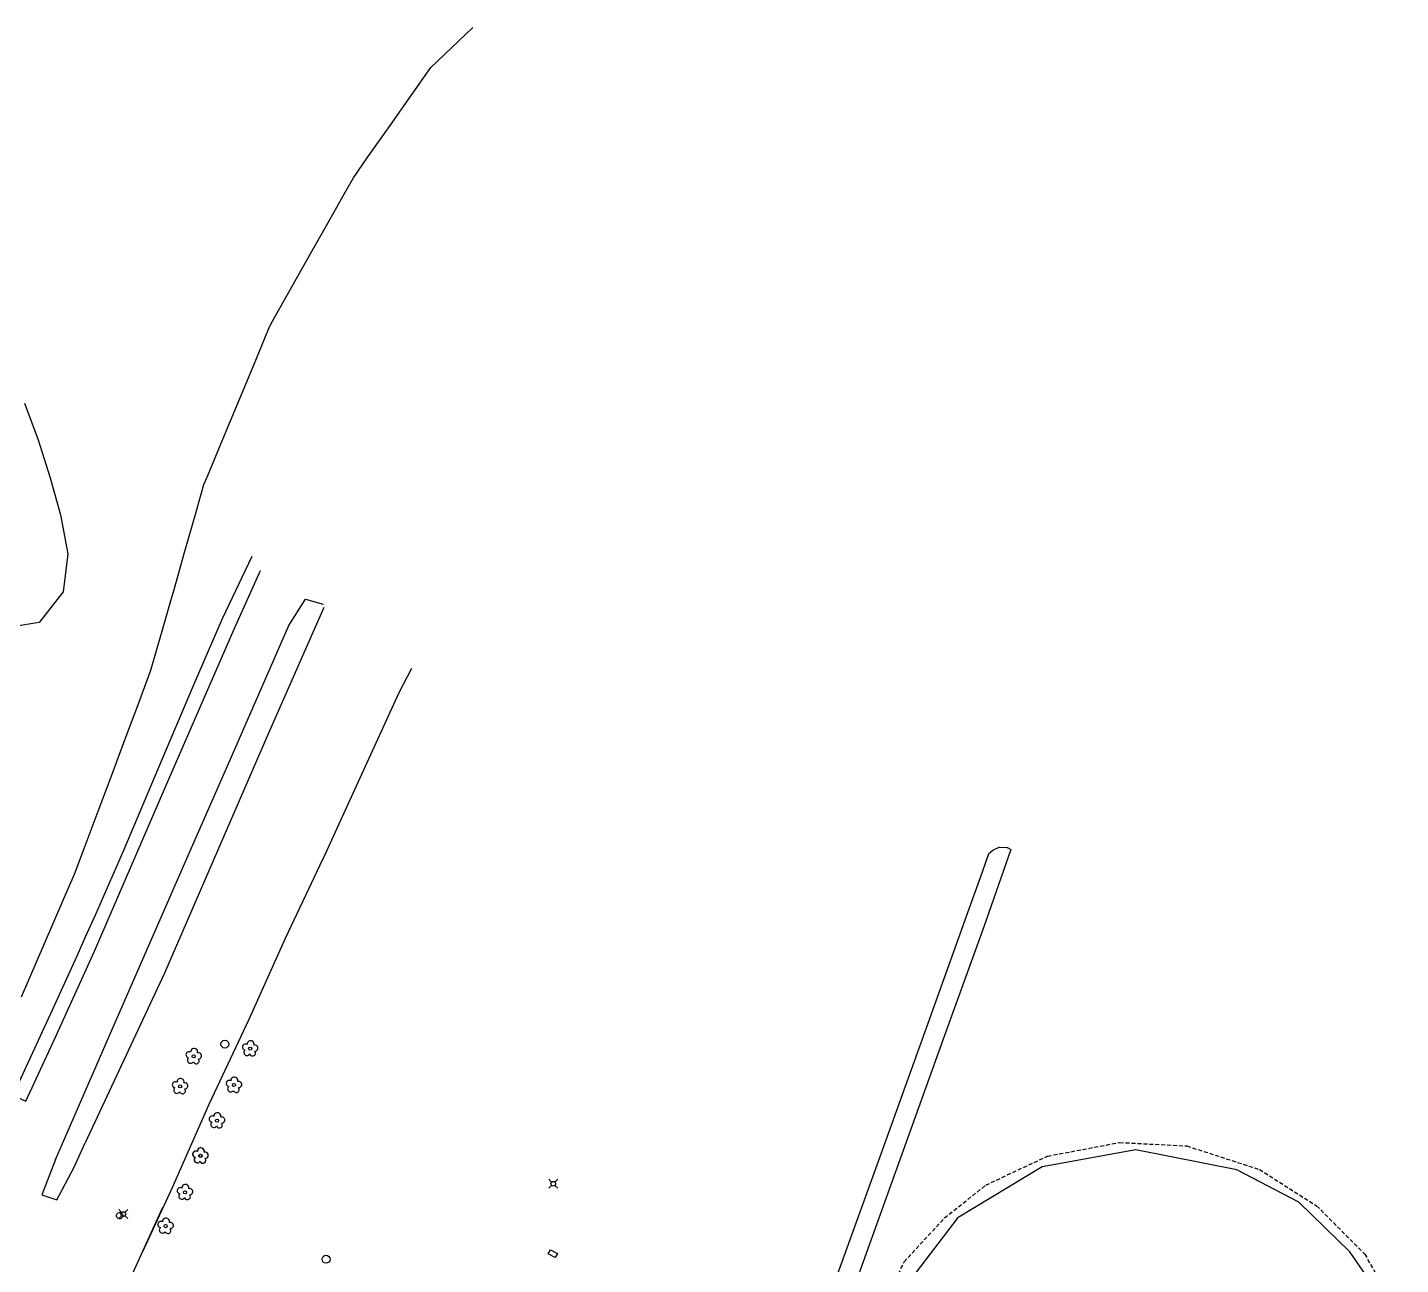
# Model space of a CAD drawing. Header units: metres. Extents: x 152530 to 152967, y 6408371 to 6408801.
# Drawn here: x 152794 to 152967.4, y 6408644.9 to 6408801.1 of the extents above; entities that cross this region are included whole.
import ezdxf

# ---------------------------------------------------------------- set-up
doc = ezdxf.new("R2010")
doc.units = ezdxf.units.M
doc.linetypes.add('DASHED', pattern=[0.75, 0.5, -0.25])
for name, color, linetype in [('M-BEF-OPTO-INFO', 4, 'Continuous'), ('M-BEF-STAKET', 4, 'STAKET'), ('M-BEF-VÄGKANT', 1, 'DASHED'), ('M-BEF-VÄGKANTSTÖD', 1, 'Continuous'), ('OLD-M-BEF-BELYSNINGSSTOLPE', 7, 'Continuous'), ('OLD-M-BEF-BRUNNAR-INMÄTT', 7, 'Continuous'), ('OLD-M-BEF-BRUNNAR-VA', 7, 'Continuous'), ('OLD-M-BEF-DIKE', 7, 'Continuous'), ('OLD-M-BEF-MARKLINJE', 7, 'Continuous'), ('OLD-M-BEF-SLÄNT', 7, 'Continuous'), ('OLD-M-BEF-TRÄD', 7, 'Continuous'), ('OLD-M-BEF-VÄGKANT', 7, 'Continuous')]:
    doc.layers.add(name, color=color, linetype=linetype)
doc.linetypes.add('STAKET', pattern='A,7,[134,morastr.shx,S=0.8,R=0,X=0,Y=0],0.6,[134,morastr.shx,S=0.8,R=0,X=0,Y=0],1', length=8.6)

# ---------------------------------------------------------------- blocks, each defined once
blk = doc.blocks.new('PRI_T_RÄNNSTEN')
blk.add_lwpolyline([(-0.5, 0.3), (0.5, 0.3), (0.5, -0.3), (-0.5, -0.3)], close=True)
blk = doc.blocks.new('PRI_M_LÖVTRÄD')
blk.add_circle((0, 0), 0.2)
for centre, radius, start, end in [((-0.601762, 0.206006), 0.384732, 57.341651, 261.23001), ((0.047722, 0.56156), 0.443002, 345.022908, 184.096476), ((0.585988, 0.07036), 0.392534, 269.444378, 106.321877), ((-0.395828, -0.476108), 0.401424, 131.233971, 330.911027), ((0.306072, -0.564084), 0.367104, 196.976003, 41.224955)]:
    blk.add_arc(centre, radius, start, end)
blk = doc.blocks.new('PRI_L_BELYS')
for points in [[(-0.21, 0.21, 0), (-0.57, 0.57, 0)], [(0.21, 0.21, 0), (0.57, 0.57, 0)], [(-0.21, -0.21, 0), (-0.57, -0.57, 0)], [(0.21, -0.21, 0), (0.57, -0.57, 0)]]:
    blk.add_polyline3d(points)
blk.add_circle((0, 0), 0.3)
blk = doc.blocks.new('LÖVTRÄD')
blk.add_circle((0, 0), 0.2)
for centre, radius, start, end in [((-0.601762, 0.206006), 0.384732, 57.341651, 261.23001), ((0.047722, 0.56156), 0.443002, 345.022908, 184.096476), ((0.585988, 0.07036), 0.392534, 269.444378, 106.321877), ((-0.395828, -0.476108), 0.401424, 131.233971, 330.911027), ((0.306072, -0.564084), 0.367104, 196.976003, 41.224955)]:
    blk.add_arc(centre, radius, start, end)
blk = doc.blocks.new('BRUNN')
at = {"linetype": 'Continuous'}
blk.add_circle((0, 0), 0.5, dxfattribs=at)

msp = doc.modelspace()

# ---------------------------------------------------------------- linework, layer by layer
at = {"layer": 'M-BEF-OPTO-INFO'}
for p, q in [((152805.26, 6408651.13), (152805.3, 6408651.25)), ((152805.26, 6408651.01), (152805.26, 6408651.13)), ((152805.3, 6408650.88), (152805.26, 6408651.01)), ((152805.3, 6408651.25), (152805.37, 6408651.35)), ((152805.37, 6408650.78), (152805.3, 6408650.88)), ((152805.37, 6408651.35), (152805.47, 6408651.42)), ((152805.47, 6408650.71), (152805.37, 6408650.78)), ((152805.47, 6408651.42), (152805.59, 6408651.46)), ((152805.59, 6408650.67), (152805.47, 6408650.71)), ((152805.59, 6408651.46), (152805.72, 6408651.46)), ((152805.72, 6408650.67), (152805.59, 6408650.67)), ((152805.72, 6408651.46), (152805.84, 6408651.42)), ((152805.84, 6408650.71), (152805.72, 6408650.67)), ((152805.84, 6408651.42), (152805.94, 6408651.35)), ((152805.94, 6408650.78), (152805.84, 6408650.71)), ((152805.94, 6408651.35), (152806.01, 6408651.25)), ((152806.01, 6408650.88), (152805.94, 6408650.78)), ((152806.01, 6408651.25), (152806.05, 6408651.13)), ((152806.05, 6408651), (152806.01, 6408650.88)), ((152806.05, 6408651.13), (152806.05, 6408651))]:
    msp.add_line(p, q, dxfattribs=at)
at = {"layer": 'M-BEF-STAKET', "ltscale": 0.5, "flags": 128}
msp.add_lwpolyline([(152966.8, 6408637.21), (152964.97, 6408640.78), (152961.04, 6408646.49), (152954.58, 6408652.79), (152946.77, 6408656.85), (152933.99, 6408659.38), (152922.16, 6408657.23), (152911.44, 6408650.75), (152911.43, 6408650.73), (152905.69, 6408643.2), (152901.44, 6408633.75), (152895.36, 6408616.78), (152887.91, 6408596.14), (152881.14, 6408577.37), (152880.47, 6408575.39), (152876.33, 6408564.08), (152872.98, 6408554.57), (152873.07, 6408554.58)], dxfattribs=at)
at = {"layer": 'M-BEF-VÄGKANT'}
msp.add_lwpolyline([(152873.07, 6408553.61), (152873.03, 6408553.59), (152873.06, 6408553.58), (152872.15, 6408557.09), (152874.36, 6408563.56), (152879.77, 6408578.55), (152880.29, 6408580.11), (152885.13, 6408593.3), (152890.21, 6408607.57), (152895.61, 6408622.49), (152901.15, 6408637.59), (152904.74, 6408645.24), (152909.84, 6408650.78), (152915.05, 6408654.93), (152922.86, 6408658.59), (152931.96, 6408660.31), (152940.43, 6408659.87), (152949.61, 6408656.9), (152956.83, 6408652.32), (152962.91, 6408646.21), (152967.43, 6408638.16)], dxfattribs=at)
at = {"layer": 'M-BEF-VÄGKANTSTÖD'}
msp.add_lwpolyline([(152896.11, 6408643.03), (152902.03, 6408659.48), (152907.78, 6408675.38), (152912.61, 6408688.89), (152912.62, 6408688.9), (152914.62, 6408694.47), (152915.43, 6408696.79), (152915.92, 6408697.24), (152916.72, 6408697.59), (152916.76, 6408697.6), (152917.74, 6408697.55), (152918.22, 6408697.32), (152914.79, 6408687.55), (152909.65, 6408673.36), (152909.66, 6408673.35), (152904.98, 6408660.33), (152900.14, 6408646.88), (152895.39, 6408633.62)], dxfattribs=at)
at = {"layer": 'OLD-M-BEF-DIKE', "flags": 128}
msp.add_lwpolyline([(152822.34, 6408734.32), (152818.6, 6408726.45), (152814.95, 6408717.97), (152810.49, 6408707.45), (152806.15, 6408697.17), (152802.61, 6408689.08), (152801.24, 6408686.14), (152800.24, 6408683.84), (152797.12, 6408677.03), (152792.89, 6408667.8), (152792.19, 6408666.27)], dxfattribs=at)
at = {"layer": 'OLD-M-BEF-MARKLINJE', "lineweight": -3, "elevation": 74.98}
msp.add_lwpolyline([(152793.62, 6408753.68), (152795.38, 6408749.02), (152796.89, 6408744.24), (152798.17, 6408739.58), (152799.09, 6408734.65), (152798.51, 6408729.85), (152795.47, 6408725.98), (152791.08, 6408725.26)], dxfattribs=at)
at = {"layer": 'OLD-M-BEF-SLÄNT', "lineweight": -3, "elevation": 72.88}
msp.add_lwpolyline([(152793.27, 6408678.69), (152795.25, 6408683.28), (152797.23, 6408687.87), (152799.21, 6408692.46), (152799.95, 6408694.18), (152801.05, 6408697.11), (152802.81, 6408701.79), (152804.56, 6408706.47), (152806.32, 6408711.15), (152808.07, 6408715.84), (152809.61, 6408719.94), (152809.78, 6408720.53), (152811.16, 6408725.34), (152812.08, 6408728.59), (152812.53, 6408730.15), (152813.9, 6408734.96), (152815.27, 6408739.77), (152815.92, 6408742.04), (152816.3, 6408743.38), (152816.78, 6408744.53), (152818.7, 6408749.14), (152820.62, 6408753.76), (152822.54, 6408758.38), (152824.46, 6408762.99), (152824.77, 6408763.74), (152826.84, 6408767.39), (152829.3, 6408771.74), (152831.76, 6408776.09), (152834.22, 6408780.45), (152835.17, 6408782.12), (152835.81, 6408783.04), (152836.93, 6408784.64), (152839.81, 6408788.73), (152842.68, 6408792.82), (152844.94, 6408796.04), (152847.56, 6408798.55), (152850.24, 6408801.11)], dxfattribs=at)
at = {"layer": 'OLD-M-BEF-VÄGKANT'}
for points in [[(152791.71, 6408666.5), (152793.82, 6408665.51), (152797.51, 6408673.51), (152802.47, 6408684.45), (152807.02, 6408694.97), (152811.44, 6408705.21), (152815.12, 6408713.64), (152820.07, 6408725.03), (152823.43, 6408732.52)], [(152799.04, 6408661.54), (152804.38, 6408673.82), (152814.13, 6408696.15), (152819.62, 6408708.64), (152827.02, 6408725.61), (152829.11, 6408728.9), (152831.34, 6408728.3)], [(152831.46, 6408727.87), (152824.17, 6408711.32), (152811.31, 6408681.7), (152801.3, 6408660.25)], [(152808.57, 6408646.55), (152812.27, 6408654.55), (152816.96, 6408665.14), (152822.01, 6408675.88), (152826.61, 6408686.09), (152831.36, 6408696.18), (152831.36, 6408696.14), (152836.05, 6408706.37), (152840.95, 6408717.11), (152842.56, 6408720.21)], [(152797.53, 6408658.18), (152799.04, 6408661.54)], [(152799.85, 6408657.12), (152801.3, 6408660.25)], [(152797.53, 6408658.18), (152795.84, 6408653.71), (152797.72, 6408653.05), (152799.85, 6408657.12)], [(152793.05, 6408601.47), (152794.27, 6408603.46), (152795.06, 6408606.11), (152794.81, 6408608.17), (152793.39, 6408613.06), (152793.19, 6408616.36), (152794.84, 6408619.34), (152799.41, 6408627.83), (152803.58, 6408636.15), (152807.52, 6408644.26), (152811.11, 6408652.15)]]:
    msp.add_lwpolyline(points, dxfattribs=at)

# ---------------------------------------------------------------- block references
at = {"layer": 'OLD-M-BEF-BELYSNINGSSTOLPE', "lineweight": -3}
for p in [(152860.42, 6408655.1, 70.22), (152806.11, 6408651.26)]:
    msp.add_blockref('PRI_L_BELYS', p, dxfattribs=at)
at = {"layer": 'OLD-M-BEF-BRUNNAR-INMÄTT'}
for p in [(152818.94, 6408672.72), (152831.72, 6408645.56)]:
    msp.add_blockref('BRUNN', p, dxfattribs=at)
at = {"layer": 'OLD-M-BEF-BRUNNAR-VA', "lineweight": -3, "rotation": 332.612898277446}
msp.add_blockref('PRI_T_RÄNNSTEN', (152860.36, 6408646.27, 70.13), dxfattribs=at)
at = {"layer": 'OLD-M-BEF-MARKLINJE', "lineweight": -3}
for p in [(152822.14, 6408672.16, 71.44), (152815.01, 6408671.18, 71.98), (152813.29, 6408667.39, 71.91), (152820.09, 6408667.56, 71.46), (152817.95, 6408663.07, 71.49), (152815.85, 6408658.62, 71.51), (152813.91, 6408654.02, 71.44)]:
    msp.add_blockref('PRI_M_LÖVTRÄD', p, dxfattribs=at)
at = {"layer": 'OLD-M-BEF-TRÄD'}
for p in [(152815.87, 6408658.62), (152811.46, 6408649.75)]:
    msp.add_blockref('LÖVTRÄD', p, dxfattribs=at)

doc.saveas('drawing.dxf')
